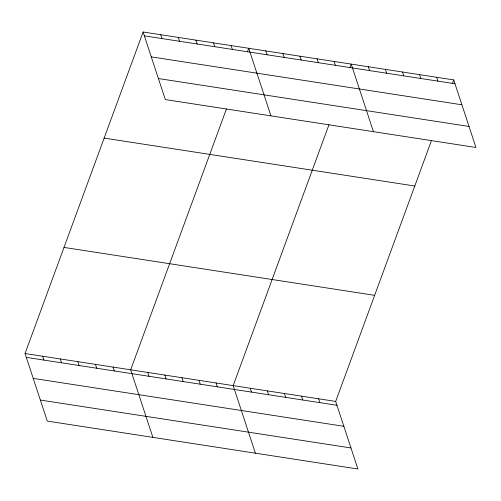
<?xml version="1.0" encoding="UTF-8"?>
<svg xmlns="http://www.w3.org/2000/svg" width="501" height="501" viewBox="0 0 501 501"><rect width="100%" height="100%" fill="white"/><g stroke="black" fill="none" stroke-linecap="round" stroke-linejoin="round"><path stroke-width="0.75" d="M431.474 140.543L335.683 401.426L357.896 468.999L47.263 421.084L25.05 353.518L143.104 32.001L453.737 79.916L475.95 147.482L165.317 99.574L143.104 32.001M226.458 108.924L130.667 369.807L152.88 437.379M247.394 51.904L248.715 48.29L270.935 115.863M328.963 124.73L233.172 385.613L255.391 453.186M349.898 67.71L351.226 64.103L373.439 131.675M452.409 83.523L453.737 79.916M144.369 35.853L455.002 83.761M151.283 56.882L461.916 104.79M158.404 78.544L469.036 126.459M104.145 138.101L414.778 186.015M64.009 247.419L374.635 295.327M25.05 353.518L335.683 401.426M26.315 357.37L336.948 405.278M33.229 378.393L343.861 426.307M40.356 400.061L350.982 447.969M436.647 77.279L437.918 81.131M419.562 74.643L420.827 78.494M402.478 72.006L403.743 75.858M385.394 69.376L386.659 73.221M368.31 66.739L369.575 70.591M334.142 61.466L335.407 65.318M317.058 58.83L318.323 62.681M299.974 56.2L301.239 60.051M282.89 53.563L284.155 57.415M265.799 50.927L267.071 54.778M231.118 45.578L232.383 49.43M213.514 42.861L214.779 46.712M318.598 398.79L319.863 402.641M195.91 40.149L197.175 44M301.514 396.159L302.779 400.005M178.306 37.431L179.571 41.282M284.424 393.523L285.695 397.374M160.708 34.719L161.973 38.571M267.34 390.886L268.605 394.738M250.256 388.25L251.521 392.101M216.088 382.983L217.353 386.828M199.003 380.347L200.268 384.198M181.919 377.71L183.184 381.562M164.835 375.074L166.1 378.925M147.751 372.443L149.016 376.289M113.063 367.089L114.328 370.94M95.459 364.377L96.724 368.229M77.855 361.659L79.12 365.511M60.258 358.948L61.523 362.799M42.654 356.23L43.919 360.081"/></g></svg>
